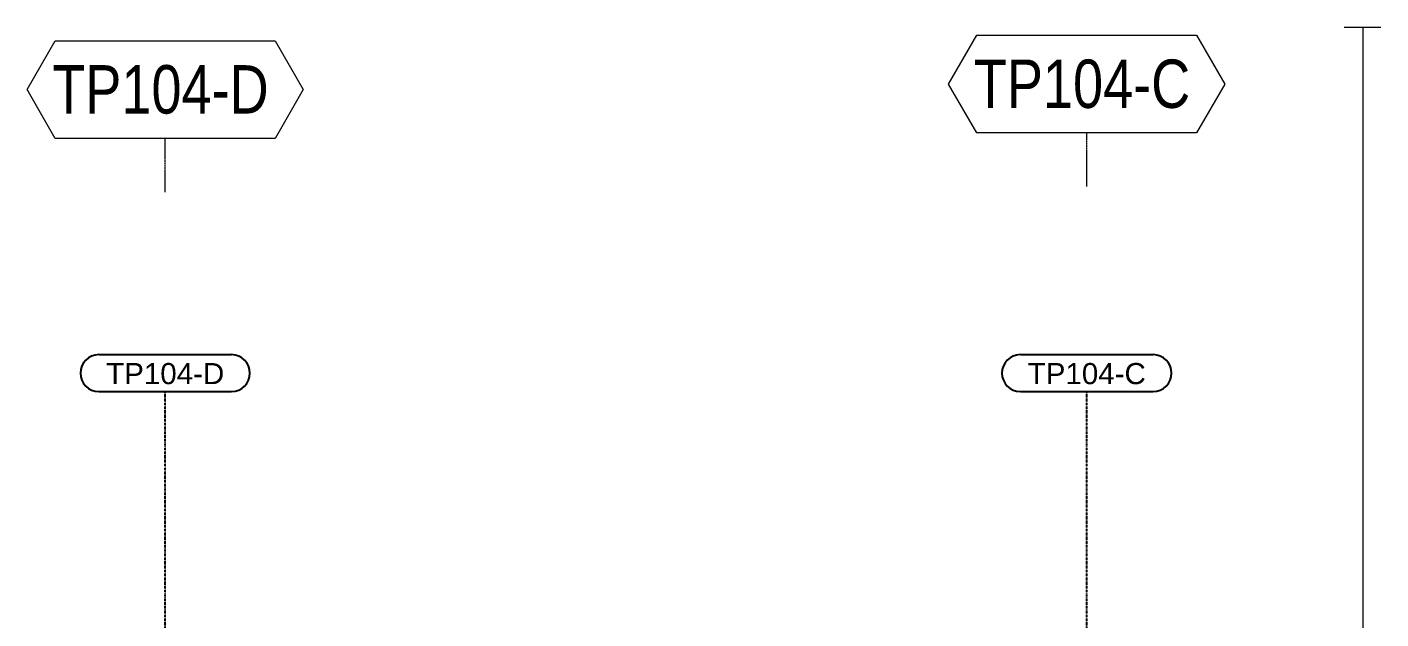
# Model space of a CAD drawing. Header units: millimetres. Extents: x -1319 to 21258, y 10038 to 27532.
# Drawn here: x -22 to 7323, y 24321 to 27532 of the extents above; entities that cross this region are included whole.
import ezdxf
from ezdxf.enums import TextEntityAlignment as Align

# ---------------------------------------------------------------- set-up
doc = ezdxf.new("R2010")
doc.units = ezdxf.units.MM
doc.linetypes.add('CENTER', pattern=[12.7, 7.9375, -1.5875, 1.5875, -1.5875])
doc.linetypes.add('DXK_LINE_DOT5', pattern=[7.8785, 2.979, -0.9799, 0.9799, -0.9799, 0.9799, -0.9799])
doc.layers.add('10', color=7, linetype='Continuous')
doc.layers.add('2', color=7, linetype='Continuous')
for name, color, linetype, lineweight in [('BOX', 1, 'Continuous', 5), ('CEN', 1, 'CENTER', 9), ('hoist', 221, 'Continuous', 9), ('TEXT', 4, 'Continuous', 13)]:
    doc.layers.add(name, color=color, linetype=linetype, lineweight=lineweight)
doc.styles.add('Arial', font='arial.ttf', dxfattribs={"height": 0.2})
doc.styles.add('TEXT_350', font='arial.ttf', dxfattribs={"width": 0.8, "height": 3.5})

# ---------------------------------------------------------------- blocks, each defined once
blk = doc.blocks.new('A$Cfeb8c868')
at = {"layer": '10', "color": 4, "linetype": 'Continuous'}
for p, q in [((-5360, 2272.7), (-4640, 2272.7)), ((-360, 2272.7), (360, 2272.7)), ((-5360, 2072.7), (-4640, 2072.7)), ((-360, 2072.7), (360, 2072.7))]:
    blk.add_line(p, q, dxfattribs=at)
for centre, start, end in [((-5360, 2172.7), 90, 270), ((-4640, 2172.7), 270, 90), ((-360, 2172.7), 90, 270), ((360, 2172.7), 270, 90)]:
    blk.add_arc(centre, 100, start, end, dxfattribs=at)
at = {"layer": '2', "color": 4, "linetype": 'DXK_LINE_DOT5'}
for p, q in [((-5000, -10093), (-5000, 2072.7)), ((0, -10093), (0, 2072.7))]:
    blk.add_line(p, q, dxfattribs=at)
at = {"layer": '10', "color": 4, "linetype": 'Continuous', "style": 'Arial'}
for s, p in [('TP104-D', (-5320, 2112.7)), ('TP104-C', (-320, 2112.7))]:
    blk.add_text(s, height=114.61, dxfattribs=at).set_placement(p)
blk = doc.blocks.new('A$C8184bacf')
at = {"layer": 'BOX', "color": 1, "lineweight": 5}
for p, q in [((-5749.1, 3710.5, 448149754.8), (-5596.1, 3975.5, 448149754.8)), ((-5596.1, 3975.5, 448149754.8), (-4403.9, 3975.5, 448149754.8)), ((-4403.9, 3975.5, 448149754.8), (-4250.9, 3710.5, 448149754.8)), ((-749.1, 3741, 448149754.8), (-596.1, 4006, 448149754.8)), ((-596.1, 4006, 448149754.8), (596.1, 4006, 448149754.8)), ((596.1, 4006, 448149754.8), (749.1, 3741, 448149754.8)), ((-5596.1, 3445.5, 448149754.8), (-5749.1, 3710.5, 448149754.8)), ((-4250.9, 3710.5, 448149754.8), (-4403.9, 3445.5, 448149754.8)), ((-596.1, 3476, 448149754.8), (-749.1, 3741, 448149754.8)), ((749.1, 3741, 448149754.8), (596.1, 3476, 448149754.8)), ((596.1, 3476, 448149754.8), (-596.1, 3476, 448149754.8)), ((-4403.9, 3445.5, 448149754.8), (-5596.1, 3445.5, 448149754.8))]:
    blk.add_line(p, q, dxfattribs=at)
at = {"layer": 'CEN', "color": 1}
for p, q in [((0, 3184.9, 448149754.8), (0, 3476, 448149754.8)), ((-5000, 3154.4, 448149754.8), (-5000, 3445.5, 448149754.8))]:
    blk.add_line(p, q, dxfattribs=at)
at = {"layer": 'hoist', "color": 1, "lineweight": 0}
for p, q in [((1396.3, 4050, 448149754.8), (1596.3, 4050, 448149754.8)), ((1500, -396.4, 448149754.8), (1500, 4050, 448149754.8))]:
    blk.add_line(p, q, dxfattribs=at)
at = {"layer": 'TEXT', "color": 1, "style": 'TEXT_350', "width": 0.8}
for s, p in [('TP104-D', (-5025.3, 3712.2, 448149754.8)), ('TP104-C', (-25.3, 3742.7, 448149754.8))]:
    blk.add_text(s, height=262.5, dxfattribs=at).set_placement(p, align=Align.MIDDLE)

msp = doc.modelspace()

# ---------------------------------------------------------------- block references
for name in ['A$C8184bacf', 'A$Cfeb8c868']:
    msp.add_blockref(name, (5726.8, 23482))

doc.saveas('drawing.dxf')
